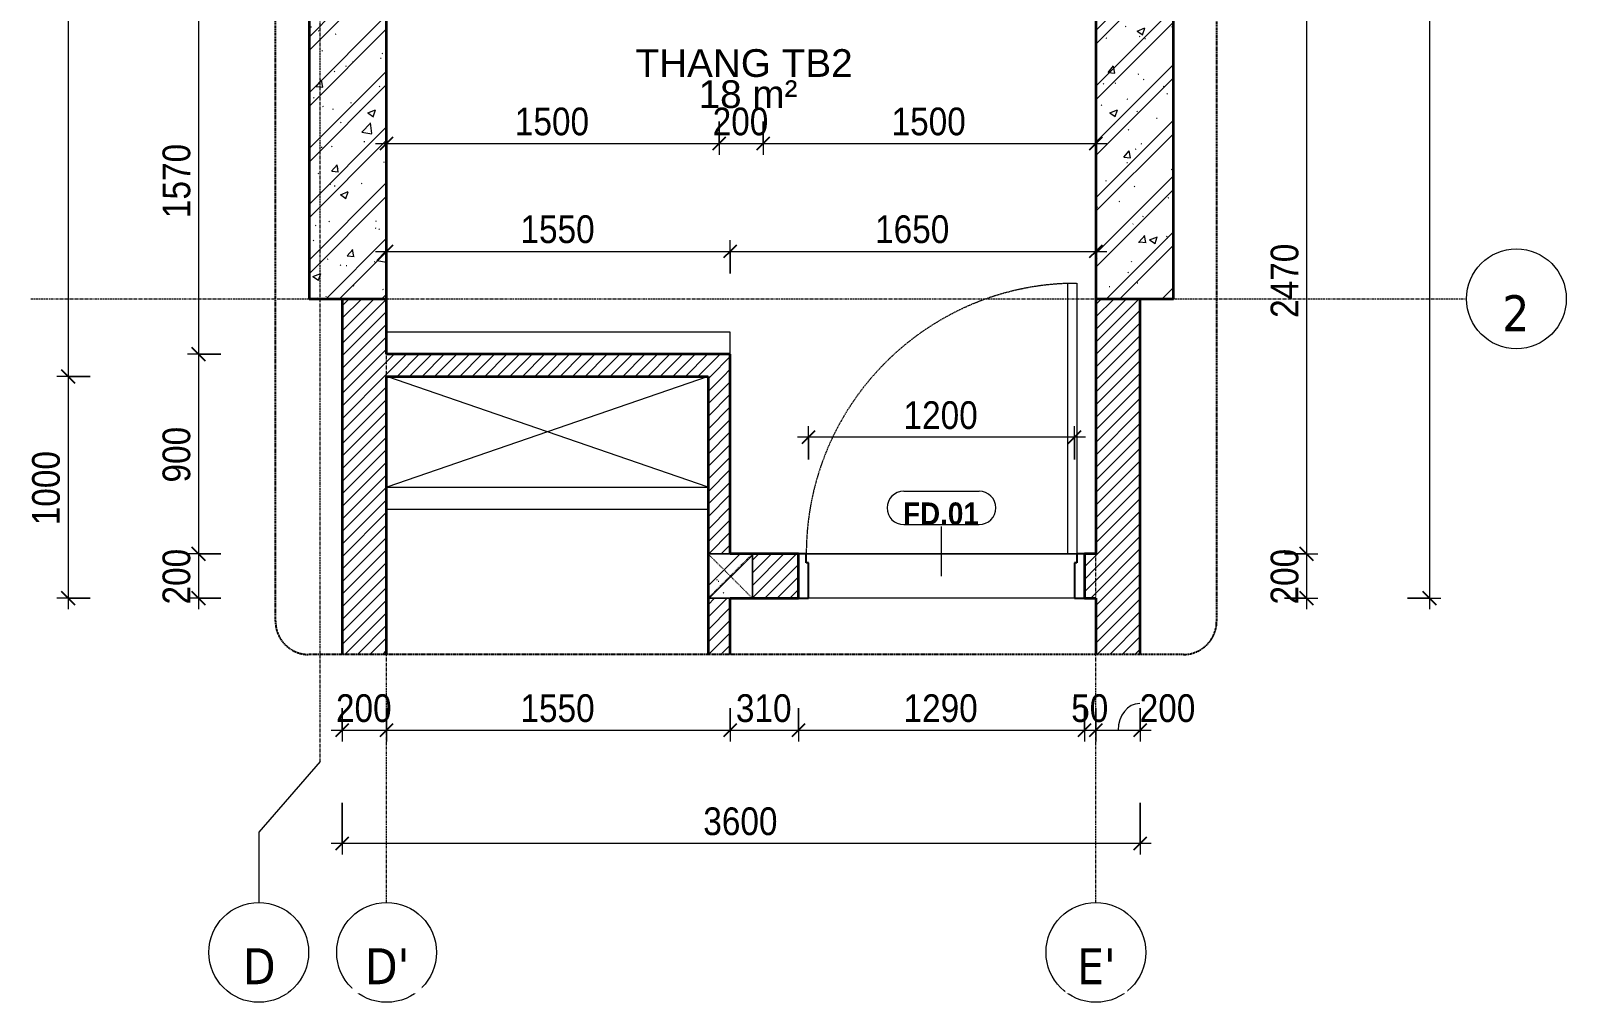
# Model space of a CAD drawing. Header units: millimetres. Extents: x 31919 to 91448, y -42770 to 34550.
# Drawn here: x 40344 to 47272, y -42024 to -37644 of the extents above; entities that cross this region are included whole.
import ezdxf

# ---------------------------------------------------------------- set-up
doc = ezdxf.new("R2010")
doc.units = ezdxf.units.MM
for name, pattern in [('Dash', [6, 3, -3]), ('Dash - Tight', [4.5, 3, -1.5]), ('Grid Line', [22.225, 12.7, -3.175, 3.175, -3.175]), ('Hidden', [7.14375, 4.7625, -2.38125])]:
    doc.linetypes.add(name, pattern=pattern)
for name, color, linetype, lineweight in [('0-2', 250, 'Continuous', 18), ('0-3', 10, 'Continuous', 5), ('A-ANNO-DIMS', 211, 'Continuous', 9), ('A-ANNO-DIMS-50', 211, 'Continuous', 9), ('A-AREA-IDEN', 2, 'Continuous', 9), ('A-DETL-GENF-1', 92, 'Dash - Tight', 18), ('A-DETL-GENF-2', 254, 'Continuous', 18), ('A-DETL-GENF-3', 92, 'Hidden', 25), ('A-DETL-MEDM', 33, 'Continuous', 35), ('A-DOOR', 31, 'Continuous', 18), ('A-DOOR-FRAM', 31, 'Continuous', 25), ('A-DOOR-IDEN', 31, 'Continuous', 9), ('A-FLOR', 192, 'Continuous', 18), ('A-FLOR-1', 250, 'Continuous', 18), ('A-WALL', 113, 'Continuous', 18), ('A-WALL-1', 113, 'Continuous', 35), ('A-WALL-PATT-1', 111, 'Continuous', 18), ('S-COLS', 52, 'Continuous', 18), ('S-COLS-1', 9, 'Continuous', 5), ('S-COLS-2', 7, 'Continuous', 35), ('S-COLS-3', 52, 'Dash', 18), ('S-COLS-4', 254, 'Continuous', 18), ('S-COLS-5', 52, 'Continuous', 35), ('S-COLS-HDLN', 52, 'Dash', 18), ('S-GRID', 1, 'Continuous', 9), ('S-GRID-1', 1, 'Grid Line', 9), ('S-GRID-IDEN', 1, 'Continuous', 9)]:
    doc.layers.add(name, color=color, linetype=linetype, lineweight=lineweight)
doc.styles.add('Arial_3', font='arial.ttf', dxfattribs={"height": 125})
doc.styles.add('Arial_B', font='arialbd.ttf', dxfattribs={"width": 0.9, "height": 100})
doc.styles.add('Tahoma_B', font='tahomabd.ttf', dxfattribs={"height": 162.5})
doc.styles.add('UTM Avo', font='', dxfattribs={"width": 0.9, "height": 125})
doc.styles.get('UTM Avo').set_extended_font_data('UTM Avo')
doc.dimstyles.new('1_Dim_chi_tiet_2_5', dxfattribs={"dimscale": 304.8, "dimtxt": 124.912619, "dimasz": 0.19685, "dimexe": 0.164042, "dimexo": 0.0625, "dimgap": 0.016404, "dimtad": 1, "dimdec": 0, "dimrnd": 5, "dimzin": 0, "dimdsep": 46, "dimtxsty": 'UTM Avo', "dimblk1": 'OBLIQUE', "dimblk2": 'OBLIQUE', "dimsah": 1, "dimcen": 0.09, "dimdle": 0.164042, "dimazin": 0, "dimtfac": 1, "dimtdec": 4, "dimtix": 1, "dimtmove": 0, "dimatfit": 3, "dimfxl": 0.328084, "dimfxlon": 1, "dimtvp": 1, "dimtolj": 1, "dimtzin": 0, "dimarcsym": 2})
doc.dimstyles.new('1_Dim_chi_tiet_2_5_1', dxfattribs={"dimscale": 304.8, "dimtxt": 124.912619, "dimasz": 0.19685, "dimexe": 0.164042, "dimexo": 0.0625, "dimgap": 0.016404, "dimtad": 1, "dimdec": 0, "dimrnd": 5, "dimzin": 0, "dimdsep": 46, "dimtxsty": 'UTM Avo', "dimblk1": 'OBLIQUE', "dimblk2": 'OBLIQUE', "dimsah": 1, "dimcen": 0.09, "dimdle": 0.164042, "dimazin": 0, "dimtfac": 1, "dimtdec": 4, "dimtix": 1, "dimtmove": 1, "dimatfit": 3, "dimfxl": 0.328084, "dimfxlon": 1, "dimtvp": 1, "dimtolj": 1, "dimtzin": 0, "dimarcsym": 2})
pattern_1 = [(45, (8113.044, 0), (-28.28427, 28.28427), [])]
pattern_2 = [(50, (8113.04, 0), (364.368, -31.8783), [38.1, -419.1]), (355, (8113.04, 0), (-70.4859, 382.1133), [30.48, -335.28]), (100.451, (8143.4, -2.66), (293.885, 350.2334), [32.38, -356.18]), (46.184, (8113.04, 101.6), (542.1585, -84.086), [57.15, -628.65]), (96.636, (8158.2, 94.6), (474.805, 494.8554), [48.57, -534.27]), (351.184, (8113.04, 101.6), (474.81, 494.85), [45.72, -502.92]), (21, (8163.84, 76.2), (303.2285, -204.5305), [38.1, -419.1]), (326, (8163.84, 76.2), (123.604, 368.376), [30.48, -335.28]), (71.451, (8189.1, 59.16), (426.8341, 163.8427), [32.38, -356.18]), (37.5, (8113.04, 0), (6.17665, 169.11015), [3.353, -327.863, 3.353, -337.007, -336.55]), (37.5, (8113.04, 0), (6.17665, 169.11015), [-671.576, 3.353, -333.197]), (7.5, (8113.04, 0), (133.6389, 200.3615), [3.353, -190.703, 3.353, -320.243, -128.27]), (7.5, (8113.04, 0), (133.6389, 200.3615), [-517.652, 3.353, -124.917]), (327.5, (7999.76, 0), (271.18182, -11.45836), [3.353, -123.647, 3.353, -392.887, -525.78]), (327.5, (7999.76, 0), (271.18182, -11.45836), [-523.24, 3.353, -522.427]), (317.5, (7948.96, 0), (296.2585, 50.8528), [3.353, -161.747, 3.353, -259.791, -373.38]), (317.5, (7948.96, 0), (296.2585, 50.8528), [-428.244, 3.353, -370.027]), (45, (8113.04, 0), (-125.7236, 125.7236), []), (45, (8113.04, 190.5), (-125.7236, 125.7236), [])]

# ---------------------------------------------------------------- blocks, each defined once
blk = doc.blocks.new('NCV_TKTC_KET CAU_rvt-2-TKCS_THANG BỘ TB2 - MẶT BẰNG TẦNG 2-7')
at = {"layer": 'S-COLS-1'}
blk.add_hatch(color=256, dxfattribs=at).paths.add_polyline_path([(37036.9, -34352.6), (37037.4, -34352.6), (37036.9, -33652.6)])
at = {"layer": 'A-FLOR-1'}
for p, q in [((35286.5, -37532.6), (33836.9, -37532.6)), ((35535.6, -37532.6), (35336.5, -37532.6)), ((37036.9, -37532.6), (37035.6, -37532.6)), ((35387.4, -39002.6), (33836.9, -39002.6)), ((35387.4, -40002.6), (35387.4, -39002.6)), ((35387.4, -39102.6), (35387.4, -40002.6)), ((33837.3, -39702.6), (33837.3, -39202.6)), ((36950.3, -40002.6), (35730.3, -40002.6)), ((35730.3, -40002.6), (36950.3, -40002.6))]:
    blk.add_line(p, q, dxfattribs=at)
at = {"layer": 'S-COLS-2'}
blk.add_line((37036.9, -33652.6), (37036.9, -34352.6), dxfattribs=at)
blk = doc.blocks.new('FD_01 - FD_01-1200x2200mm-1787917-TKCS_THANG BỘ TB2 - MẶT BẰNG TẦNG 2-7')
at = {"layer": 'A-DETL-GENF-1'}
for p, q in [((570, 100), (570, 1320)), ((570, 1320), (610, 1320)), ((610, 1320), (610, 100)), ((610, 100), (570, 100))]:
    blk.add_line(p, q, dxfattribs=at)
blk.add_arc((610, 100), 1220, 91.87889, 180, dxfattribs=at)
at = {"layer": 'A-DOOR-FRAM'}
for p, q in [((-610, 100), (-645, 100)), ((-645, 100), (-645, -100)), ((-610, 60), (-610, 100)), ((645, 100), (610, 100)), ((610, 100), (610, 60)), ((645, -100), (645, 100)), ((-600, 60), (-610, 60)), ((-600, -100), (-600, 60)), ((610, 60), (600, 60)), ((600, 60), (600, -100)), ((-645, -100), (-600, -100)), ((600, -100), (645, -100))]:
    blk.add_line(p, q, dxfattribs=at)
blk = doc.blocks.new('G1_SOF - BO TRU - 200x200-3052400-TKCS_THANG BỘ TB2 - MẶT BẰNG TẦNG 2-7')
at = {"layer": 'S-COLS-HDLN'}
for p, q in [((-100, 100), (100, -100)), ((100, 100), (-100, -100))]:
    blk.add_line(p, q, dxfattribs=at)
blk = doc.blocks.new('BORDER VIEW - BORDER VIEW-1914981-TKCS_THANG BỘ TB2 - MẶT BẰNG TẦNG 2-7')
at = {"layer": 'A-DETL-GENF-3'}
for p, q in [((150, 4246.2), (7053.7, 4246.2)), ((0, 150), (0, 4096.2)), ((7203.7, 4096.2), (7203.7, 150)), ((7053.7, 0), (150, 0))]:
    blk.add_line(p, q, dxfattribs=at)
for centre, start, end in [((150, 4096.2), 90, 180), ((7053.7, 4096.2), 360, 90), ((150, 150), 180, 270), ((7053.7, 150), 270, 360)]:
    blk.add_arc(centre, 150, start, end, dxfattribs=at)
blk = doc.blocks.new('Grid - M_Grid Head - Circle-353313-TKCS_THANG BỘ TB2 - MẶT BẰNG TẦNG 2-7')
at = {"layer": 'S-GRID-IDEN'}
blk.add_circle((0, 0), 4.5, dxfattribs=at)
blk = doc.blocks.new('DIMBLOCK33-TKCS_THANG BỘ TB2 - MẶT BẰNG TẦNG 2-7')
at = {"layer": 'A-ANNO-DIMS-50'}
for p, q in [((41750, -40698), (41750, -40848)), ((41750, -40798), (41750, -40698)), ((41950, -40698), (41950, -40848)), ((41950, -40798), (41950, -40698)), ((41700, -40798), (41950, -40798))]:
    blk.add_line(p, q, dxfattribs=at)
at = {"layer": 'A-ANNO-DIMS-50', "lineweight": 25}
for p, q in [((41750, -40798), (41720, -40828)), ((41750, -40798), (41780, -40768)), ((41950, -40798), (41920, -40828)), ((41950, -40798), (41980, -40768))]:
    blk.add_line(p, q, dxfattribs=at)
at = {"layer": 'A-ANNO-DIMS-50', "color": 0, "insert": (41721.6, -40635.6), "char_height": 125, "width": 308.118, "attachment_point": 1, "line_spacing_factor": 1.110334, "style": 'UTM Avo'}
blk.add_mtext('200', dxfattribs=at)
blk = doc.blocks.new('_Oblique')
at = {"color": 0, "linetype": 'ByBlock', "lineweight": -2}
blk.add_line((-0.5, -0.5), (0.5, 0.5), dxfattribs=at)
blk = doc.blocks.new('DIMBLOCK34-TKCS_THANG BỘ TB2 - MẶT BẰNG TẦNG 2-7')
at = {"layer": 'A-ANNO-DIMS-50'}
for p, q in [((41950, -40698), (41950, -40848)), ((41950, -40798), (41950, -40698)), ((43500.4, -40698), (43500.4, -40848)), ((43500.4, -40798), (43500.4, -40698)), ((41950, -40798), (43500.4, -40798))]:
    blk.add_line(p, q, dxfattribs=at)
at = {"layer": 'A-ANNO-DIMS-50', "lineweight": 25}
for p, q in [((41950, -40798), (41920, -40828)), ((41950, -40798), (41980, -40768)), ((43500.4, -40798), (43470.4, -40828)), ((43500.4, -40798), (43530.4, -40768))]:
    blk.add_line(p, q, dxfattribs=at)
at = {"layer": 'A-ANNO-DIMS-50', "color": 0, "insert": (42554, -40635.6), "char_height": 125, "width": 410.824, "attachment_point": 1, "line_spacing_factor": 1.110334, "style": 'UTM Avo'}
blk.add_mtext('1550', dxfattribs=at)
blk = doc.blocks.new('DIMBLOCK35-TKCS_THANG BỘ TB2 - MẶT BẰNG TẦNG 2-7')
at = {"layer": 'A-ANNO-DIMS-50'}
for p, q in [((43500.4, -40698), (43500.4, -40848)), ((43500.4, -40798), (43500.4, -40698)), ((43808.4, -40698), (43808.4, -40848)), ((43808.4, -40798), (43808.4, -40698)), ((43500.4, -40798), (43808.4, -40798))]:
    blk.add_line(p, q, dxfattribs=at)
at = {"layer": 'A-ANNO-DIMS-50', "lineweight": 25}
for p, q in [((43500.4, -40798), (43470.4, -40828)), ((43500.4, -40798), (43530.4, -40768)), ((43808.4, -40798), (43778.4, -40828)), ((43808.4, -40798), (43838.4, -40768))]:
    blk.add_line(p, q, dxfattribs=at)
at = {"layer": 'A-ANNO-DIMS-50', "color": 0, "insert": (43526, -40635.6), "char_height": 125, "width": 308.118, "attachment_point": 1, "line_spacing_factor": 1.110334, "style": 'UTM Avo'}
blk.add_mtext('310', dxfattribs=at)
blk = doc.blocks.new('DIMBLOCK36-TKCS_THANG BỘ TB2 - MẶT BẰNG TẦNG 2-7')
at = {"layer": 'A-ANNO-DIMS-50'}
for p, q in [((43808.4, -40698), (43808.4, -40848)), ((43808.4, -40798), (43808.4, -40698)), ((45098.4, -40698), (45098.4, -40848)), ((45098.4, -40798), (45098.4, -40698)), ((43808.4, -40798), (45098.4, -40798))]:
    blk.add_line(p, q, dxfattribs=at)
at = {"layer": 'A-ANNO-DIMS-50', "lineweight": 25}
for p, q in [((43808.4, -40798), (43778.4, -40828)), ((43808.4, -40798), (43838.4, -40768)), ((45098.4, -40798), (45068.4, -40828)), ((45098.4, -40798), (45128.4, -40768))]:
    blk.add_line(p, q, dxfattribs=at)
at = {"layer": 'A-ANNO-DIMS-50', "color": 0, "insert": (44282.2, -40635.6), "char_height": 125, "width": 410.824, "attachment_point": 1, "line_spacing_factor": 1.110334, "style": 'UTM Avo'}
blk.add_mtext('1290', dxfattribs=at)
blk = doc.blocks.new('DIMBLOCK37-TKCS_THANG BỘ TB2 - MẶT BẰNG TẦNG 2-7')
at = {"layer": 'A-ANNO-DIMS-50'}
for p, q in [((45098.4, -40698), (45098.4, -40848)), ((45098.4, -40798), (45098.4, -40698)), ((45150, -40698), (45150, -40848)), ((45150, -40798), (45150, -40698)), ((45098.4, -40798), (45150, -40798))]:
    blk.add_line(p, q, dxfattribs=at)
at = {"layer": 'A-ANNO-DIMS-50', "lineweight": 25}
for p, q in [((45098.4, -40798), (45068.4, -40828)), ((45098.4, -40798), (45128.4, -40768)), ((45150, -40798), (45120, -40828)), ((45150, -40798), (45180, -40768))]:
    blk.add_line(p, q, dxfattribs=at)
at = {"layer": 'A-ANNO-DIMS-50', "color": 0, "insert": (45038.6, -40635.6), "char_height": 125, "width": 205.412, "attachment_point": 1, "line_spacing_factor": 1.110334, "style": 'UTM Avo'}
blk.add_mtext('50', dxfattribs=at)
blk = doc.blocks.new('DIMBLOCK38-TKCS_THANG BỘ TB2 - MẶT BẰNG TẦNG 2-7')
at = {"layer": 'A-ANNO-DIMS-50'}
for p, q in [((45150, -40698), (45150, -40848)), ((45150, -40798), (45150, -40698)), ((45350, -40698), (45350, -40848)), ((45350, -40798), (45350, -40698)), ((45150, -40798), (45400, -40798))]:
    blk.add_line(p, q, dxfattribs=at)
at = {"layer": 'A-ANNO-DIMS-50', "lineweight": 25}
for p, q in [((45150, -40798), (45120, -40828)), ((45150, -40798), (45180, -40768)), ((45350, -40798), (45320, -40828)), ((45350, -40798), (45380, -40768))]:
    blk.add_line(p, q, dxfattribs=at)
at = {"layer": 'A-ANNO-DIMS-50'}
blk.add_ellipse((45347.6, -40798), major_axis=(0, 120.7), ratio=0.80888, start_param=0, end_param=1.570796, dxfattribs=at)
at = {"layer": 'A-ANNO-DIMS-50', "color": 0, "insert": (45347.6, -40635.6), "char_height": 125, "width": 308.118, "attachment_point": 1, "line_spacing_factor": 1.110334, "style": 'UTM Avo'}
blk.add_mtext('200', dxfattribs=at)
blk = doc.blocks.new('DIMBLOCK39-TKCS_THANG BỘ TB2 - MẶT BẰNG TẦNG 2-7')
at = {"layer": 'A-ANNO-DIMS-50'}
for p, q in [((41750, -41125.2), (41750, -41358)), ((41750, -41308), (41750, -41125.2)), ((45350, -41125.2), (45350, -41358)), ((45350, -41308), (45350, -41125.2)), ((45400, -41308), (41700, -41308))]:
    blk.add_line(p, q, dxfattribs=at)
at = {"layer": 'A-ANNO-DIMS-50', "lineweight": 25}
for p, q in [((41750, -41308), (41780, -41278)), ((45350, -41308), (45380, -41278)), ((41750, -41308), (41720, -41338)), ((45350, -41308), (45320, -41338))]:
    blk.add_line(p, q, dxfattribs=at)
at = {"layer": 'A-ANNO-DIMS-50', "color": 0, "insert": (43378.8, -41145.6), "char_height": 125, "width": 410.824, "attachment_point": 1, "line_spacing_factor": 1.110334, "style": 'UTM Avo'}
blk.add_mtext('3600', dxfattribs=at)
blk = doc.blocks.new('STN_Door Tag - STN_Door Tag-1788670-TKCS_THANG BỘ TB2 - MẶT BẰNG TẦNG 2-7')
at = {"layer": 'A-DOOR-IDEN'}
for p, q in [((-3.37, 1.49), (3.43, 1.49)), ((-3.37, -1.52), (3.43, -1.52))]:
    blk.add_line(p, q, dxfattribs=at)
for centre, start, end in [((-3.37, -0.01), 90, 270), ((3.43, -0.01), 270, 90)]:
    blk.add_arc(centre, 1.51, start, end, dxfattribs=at)
blk = doc.blocks.new('DIMBLOCK43-TKCS_THANG BỘ TB2 - MẶT BẰNG TẦNG 2-7')
at = {"layer": 'A-ANNO-DIMS-50'}
for p, q in [((46000.8, -37532.6), (46150.8, -37532.6)), ((46100.8, -37532.6), (46000.8, -37532.6)), ((46100.8, -37532.6), (46100.8, -40002.6)), ((46000.8, -40002.6), (46150.8, -40002.6)), ((46100.8, -40002.6), (46000.8, -40002.6))]:
    blk.add_line(p, q, dxfattribs=at)
at = {"layer": 'A-ANNO-DIMS-50', "lineweight": 25}
for p, q in [((46100.8, -37532.6), (46070.8, -37502.6)), ((46100.8, -37532.6), (46130.8, -37562.6)), ((46100.8, -40002.6), (46070.8, -39972.6)), ((46100.8, -40002.6), (46130.8, -40032.6))]:
    blk.add_line(p, q, dxfattribs=at)
at = {"layer": 'A-ANNO-DIMS-50', "color": 0, "insert": (45938.4, -38938.7), "char_height": 125, "width": 410.824, "attachment_point": 1, "rotation": 90, "line_spacing_factor": 1.110334, "style": 'UTM Avo'}
blk.add_mtext('2470', dxfattribs=at)
blk = doc.blocks.new('DIMBLOCK44-TKCS_THANG BỘ TB2 - MẶT BẰNG TẦNG 2-7')
at = {"layer": 'A-ANNO-DIMS-50', "lineweight": 25}
for p, q in [((46100.8, -40002.6), (46070.8, -39972.6)), ((46100.8, -40002.6), (46130.8, -40032.6)), ((46100.8, -40202.6), (46070.8, -40172.6)), ((46100.8, -40202.6), (46130.8, -40232.6))]:
    blk.add_line(p, q, dxfattribs=at)
at = {"layer": 'A-ANNO-DIMS-50'}
for p, q in [((46000.8, -40002.6), (46150.8, -40002.6)), ((46100.8, -40002.6), (46000.8, -40002.6)), ((46100.8, -40002.6), (46100.8, -40252.6)), ((46000.8, -40202.6), (46150.8, -40202.6)), ((46100.8, -40202.6), (46000.8, -40202.6))]:
    blk.add_line(p, q, dxfattribs=at)
at = {"layer": 'A-ANNO-DIMS-50', "color": 0, "insert": (45938.4, -40230.9), "char_height": 125, "width": 308.118, "attachment_point": 1, "rotation": 90, "line_spacing_factor": 1.110334, "style": 'UTM Avo'}
blk.add_mtext('200', dxfattribs=at)
blk = doc.blocks.new('DIMBLOCK45-TKCS_THANG BỘ TB2 - MẶT BẰNG TẦNG 2-7')
at = {"layer": 'A-ANNO-DIMS-50'}
for p, q in [((46755.5, -33652.6), (46605.5, -33652.6)), ((46655.5, -33602.6), (46655.5, -40252.6)), ((46655.5, -33652.6), (46755.5, -33652.6)), ((46555.5, -40202.6), (46705.5, -40202.6)), ((46655.5, -40202.6), (46555.5, -40202.6))]:
    blk.add_line(p, q, dxfattribs=at)
at = {"layer": 'A-ANNO-DIMS-50', "lineweight": 25}
for p, q in [((46655.5, -33652.6), (46625.5, -33622.6)), ((46655.5, -33652.6), (46685.5, -33682.6)), ((46655.5, -40202.6), (46625.5, -40172.6)), ((46655.5, -40202.6), (46685.5, -40232.6))]:
    blk.add_line(p, q, dxfattribs=at)
at = {"layer": 'A-ANNO-DIMS-50', "color": 0, "insert": (46493.1, -37098.7), "char_height": 125, "width": 410.824, "attachment_point": 1, "rotation": 90, "line_spacing_factor": 1.110334, "style": 'UTM Avo'}
blk.add_mtext('6550', dxfattribs=at)
blk = doc.blocks.new('DIMBLOCK49-TKCS_THANG BỘ TB2 - MẶT BẰNG TẦNG 2-7')
at = {"layer": 'A-ANNO-DIMS-50'}
for p, q in [((41201.5, -37532.6), (41051.5, -37532.6)), ((41101.5, -37532.6), (41101.5, -39102.6)), ((41101.5, -37532.6), (41201.5, -37532.6)), ((41201.5, -39102.6), (41051.5, -39102.6)), ((41101.5, -39102.6), (41201.5, -39102.6))]:
    blk.add_line(p, q, dxfattribs=at)
at = {"layer": 'A-ANNO-DIMS-50', "lineweight": 25}
for p, q in [((41101.5, -37532.6), (41071.5, -37502.6)), ((41101.5, -37532.6), (41131.5, -37562.6)), ((41101.5, -39102.6), (41071.5, -39072.6)), ((41101.5, -39102.6), (41131.5, -39132.6))]:
    blk.add_line(p, q, dxfattribs=at)
at = {"layer": 'A-ANNO-DIMS-50', "color": 0, "insert": (40939.1, -38488.7), "char_height": 125, "width": 410.824, "attachment_point": 1, "rotation": 90, "line_spacing_factor": 1.110334, "style": 'UTM Avo'}
blk.add_mtext('1570', dxfattribs=at)
blk = doc.blocks.new('DIMBLOCK50-TKCS_THANG BỘ TB2 - MẶT BẰNG TẦNG 2-7')
at = {"layer": 'A-ANNO-DIMS-50', "lineweight": 25}
for p, q in [((41101.5, -39102.6), (41071.5, -39072.6)), ((41101.5, -39102.6), (41131.5, -39132.6)), ((41101.5, -40002.6), (41071.5, -39972.6)), ((41101.5, -40002.6), (41131.5, -40032.6))]:
    blk.add_line(p, q, dxfattribs=at)
at = {"layer": 'A-ANNO-DIMS-50'}
for p, q in [((41201.5, -39102.6), (41051.5, -39102.6)), ((41101.5, -39102.6), (41101.5, -40002.6)), ((41101.5, -39102.6), (41201.5, -39102.6)), ((41201.5, -40002.6), (41051.5, -40002.6)), ((41101.5, -40002.6), (41201.5, -40002.6))]:
    blk.add_line(p, q, dxfattribs=at)
at = {"layer": 'A-ANNO-DIMS-50', "color": 0, "insert": (40939.1, -39680.9), "char_height": 125, "width": 308.118, "attachment_point": 1, "rotation": 90, "line_spacing_factor": 1.110334, "style": 'UTM Avo'}
blk.add_mtext('900', dxfattribs=at)
blk = doc.blocks.new('DIMBLOCK51-TKCS_THANG BỘ TB2 - MẶT BẰNG TẦNG 2-7')
at = {"layer": 'A-ANNO-DIMS-50', "lineweight": 25}
for p, q in [((41101.5, -40002.6), (41071.5, -39972.6)), ((41101.5, -40002.6), (41131.5, -40032.6)), ((41101.5, -40202.6), (41071.5, -40172.6)), ((41101.5, -40202.6), (41131.5, -40232.6))]:
    blk.add_line(p, q, dxfattribs=at)
at = {"layer": 'A-ANNO-DIMS-50'}
for p, q in [((41201.5, -40002.6), (41051.5, -40002.6)), ((41101.5, -40002.6), (41101.5, -40252.6)), ((41101.5, -40002.6), (41201.5, -40002.6)), ((41201.5, -40202.6), (41051.5, -40202.6)), ((41101.5, -40202.6), (41201.5, -40202.6))]:
    blk.add_line(p, q, dxfattribs=at)
at = {"layer": 'A-ANNO-DIMS-50', "color": 0, "insert": (40939.1, -40230.9), "char_height": 125, "width": 308.118, "attachment_point": 1, "rotation": 90, "line_spacing_factor": 1.110334, "style": 'UTM Avo'}
blk.add_mtext('200', dxfattribs=at)
blk = doc.blocks.new('DIMBLOCK55-TKCS_THANG BỘ TB2 - MẶT BẰNG TẦNG 2-7')
at = {"layer": 'A-ANNO-DIMS-50'}
for p, q in [((41950, -38538.6), (41950, -38688.6)), ((41950, -38638.6), (41950, -38538.6)), ((41900, -38638.6), (43500.4, -38638.6)), ((43500.4, -38738.6), (43500.4, -38588.6)), ((43500.4, -38638.6), (43500.4, -38738.6))]:
    blk.add_line(p, q, dxfattribs=at)
at = {"layer": 'A-ANNO-DIMS-50', "lineweight": 25}
for p, q in [((41950, -38638.6), (41920, -38668.6)), ((41950, -38638.6), (41980, -38608.6)), ((43500.4, -38638.6), (43470.4, -38668.6)), ((43500.4, -38638.6), (43530.4, -38608.6))]:
    blk.add_line(p, q, dxfattribs=at)
at = {"layer": 'A-ANNO-DIMS-50', "color": 0, "insert": (42554, -38476.2), "char_height": 125, "width": 410.824, "attachment_point": 1, "line_spacing_factor": 1.110334, "style": 'UTM Avo'}
blk.add_mtext('1550', dxfattribs=at)
blk = doc.blocks.new('DIMBLOCK56-TKCS_THANG BỘ TB2 - MẶT BẰNG TẦNG 2-7')
at = {"layer": 'A-ANNO-DIMS-50'}
for p, q in [((45150, -38538.6), (45150, -38688.6)), ((45150, -38638.6), (45150, -38538.6)), ((43500.4, -38738.6), (43500.4, -38588.6)), ((43500.4, -38638.6), (45200, -38638.6)), ((43500.4, -38638.6), (43500.4, -38738.6))]:
    blk.add_line(p, q, dxfattribs=at)
at = {"layer": 'A-ANNO-DIMS-50', "lineweight": 25}
for p, q in [((43500.4, -38638.6), (43470.4, -38668.6)), ((43500.4, -38638.6), (43530.4, -38608.6)), ((45150, -38638.6), (45120, -38668.6)), ((45150, -38638.6), (45180, -38608.6))]:
    blk.add_line(p, q, dxfattribs=at)
at = {"layer": 'A-ANNO-DIMS-50', "color": 0, "insert": (44154, -38476.2), "char_height": 125, "width": 410.824, "attachment_point": 1, "line_spacing_factor": 1.110334, "style": 'UTM Avo'}
blk.add_mtext('1650', dxfattribs=at)
blk = doc.blocks.new('DIMBLOCK57-TKCS_THANG BỘ TB2 - MẶT BẰNG TẦNG 2-7')
at = {"layer": 'A-ANNO-DIMS-50'}
for p, q in [((41950, -38052.8), (41950, -38202.8)), ((41950, -38152.8), (41950, -38052.8)), ((43450, -38052.8), (43450, -38202.8)), ((43450, -38152.8), (43450, -38052.8)), ((41900, -38152.8), (43450, -38152.8))]:
    blk.add_line(p, q, dxfattribs=at)
at = {"layer": 'A-ANNO-DIMS-50', "lineweight": 25}
for p, q in [((41950, -38152.8), (41920, -38182.8)), ((41950, -38152.8), (41980, -38122.8)), ((43450, -38152.8), (43420, -38182.8)), ((43450, -38152.8), (43480, -38122.8))]:
    blk.add_line(p, q, dxfattribs=at)
at = {"layer": 'A-ANNO-DIMS-50', "color": 0, "insert": (42528.8, -37990.4), "char_height": 125, "width": 410.824, "attachment_point": 1, "line_spacing_factor": 1.110334, "style": 'UTM Avo'}
blk.add_mtext('1500', dxfattribs=at)
blk = doc.blocks.new('DIMBLOCK58-TKCS_THANG BỘ TB2 - MẶT BẰNG TẦNG 2-7')
at = {"layer": 'A-ANNO-DIMS-50'}
for p, q in [((43450, -38052.8), (43450, -38202.8)), ((43450, -38152.8), (43450, -38052.8)), ((43649, -38052.8), (43649, -38202.8)), ((43649, -38152.8), (43649, -38052.8)), ((43450, -38152.8), (43649, -38152.8))]:
    blk.add_line(p, q, dxfattribs=at)
at = {"layer": 'A-ANNO-DIMS-50', "lineweight": 25}
for p, q in [((43450, -38152.8), (43420, -38182.8)), ((43450, -38152.8), (43480, -38122.8)), ((43649, -38152.8), (43619, -38182.8)), ((43649, -38152.8), (43679, -38122.8))]:
    blk.add_line(p, q, dxfattribs=at)
at = {"layer": 'A-ANNO-DIMS-50', "color": 0, "insert": (43421.1, -37990.4), "char_height": 125, "width": 308.118, "attachment_point": 1, "line_spacing_factor": 1.110334, "style": 'UTM Avo'}
blk.add_mtext('200', dxfattribs=at)
blk = doc.blocks.new('DIMBLOCK59-TKCS_THANG BỘ TB2 - MẶT BẰNG TẦNG 2-7')
at = {"layer": 'A-ANNO-DIMS-50'}
for p, q in [((43649, -38052.8), (43649, -38202.8)), ((43649, -38152.8), (43649, -38052.8)), ((45150, -38052.8), (45150, -38202.8)), ((45150, -38152.8), (45150, -38052.8)), ((43649, -38152.8), (45200, -38152.8))]:
    blk.add_line(p, q, dxfattribs=at)
at = {"layer": 'A-ANNO-DIMS-50', "lineweight": 25}
for p, q in [((43649, -38152.8), (43619, -38182.8)), ((43649, -38152.8), (43679, -38122.8)), ((45150, -38152.8), (45120, -38182.8)), ((45150, -38152.8), (45180, -38122.8))]:
    blk.add_line(p, q, dxfattribs=at)
at = {"layer": 'A-ANNO-DIMS-50', "color": 0, "insert": (44228.3, -37990.4), "char_height": 125, "width": 410.824, "attachment_point": 1, "line_spacing_factor": 1.110334, "style": 'UTM Avo'}
blk.add_mtext('1500', dxfattribs=at)
blk = doc.blocks.new('DIMBLOCK60-TKCS_THANG BỘ TB2 - MẶT BẰNG TẦNG 2-7')
at = {"layer": 'A-ANNO-DIMS-50'}
for p, q in [((40612.9, -33652.6), (40462.9, -33652.6)), ((40512.9, -33602.6), (40512.9, -39202.6)), ((40512.9, -33652.6), (40612.9, -33652.6)), ((40612.9, -39202.6), (40462.9, -39202.6)), ((40512.9, -39202.6), (40612.9, -39202.6))]:
    blk.add_line(p, q, dxfattribs=at)
at = {"layer": 'A-ANNO-DIMS-50', "lineweight": 25}
for p, q in [((40512.9, -33652.6), (40482.9, -33622.6)), ((40512.9, -33652.6), (40542.9, -33682.6)), ((40512.9, -39202.6), (40482.9, -39172.6)), ((40512.9, -39202.6), (40542.9, -39232.6))]:
    blk.add_line(p, q, dxfattribs=at)
at = {"layer": 'A-ANNO-DIMS-50', "color": 0, "insert": (40350.5, -36598.7), "char_height": 125, "width": 410.824, "attachment_point": 1, "rotation": 90, "line_spacing_factor": 1.110334, "style": 'UTM Avo'}
blk.add_mtext('5550', dxfattribs=at)
blk = doc.blocks.new('DIMBLOCK61-TKCS_THANG BỘ TB2 - MẶT BẰNG TẦNG 2-7')
at = {"layer": 'A-ANNO-DIMS-50'}
for p, q in [((40612.9, -39202.6), (40462.9, -39202.6)), ((40512.9, -39202.6), (40512.9, -40252.6)), ((40512.9, -39202.6), (40612.9, -39202.6)), ((40612.9, -40202.6), (40462.9, -40202.6)), ((40512.9, -40202.6), (40612.9, -40202.6))]:
    blk.add_line(p, q, dxfattribs=at)
at = {"layer": 'A-ANNO-DIMS-50', "lineweight": 25}
for p, q in [((40512.9, -39202.6), (40482.9, -39172.6)), ((40512.9, -39202.6), (40542.9, -39232.6)), ((40512.9, -40202.6), (40482.9, -40172.6)), ((40512.9, -40202.6), (40542.9, -40232.6))]:
    blk.add_line(p, q, dxfattribs=at)
at = {"layer": 'A-ANNO-DIMS-50', "color": 0, "insert": (40350.5, -39873.7), "char_height": 125, "width": 410.824, "attachment_point": 1, "rotation": 90, "line_spacing_factor": 1.110334, "style": 'UTM Avo'}
blk.add_mtext('1000', dxfattribs=at)
blk = doc.blocks.new('DIMBLOCK65-TKCS_THANG BỘ TB2 - MẶT BẰNG TẦNG 2-7')
at = {"layer": 'A-ANNO-DIMS-50'}
for p, q in [((45103.4, -39476.8), (43803.4, -39476.8)), ((43853.4, -39576.8), (43853.4, -39426.8)), ((43853.4, -39476.8), (43853.4, -39576.8)), ((45053.4, -39576.8), (45053.4, -39426.8)), ((45053.4, -39476.8), (45053.4, -39576.8))]:
    blk.add_line(p, q, dxfattribs=at)
at = {"layer": 'A-ANNO-DIMS-50', "lineweight": 25}
for p, q in [((43853.4, -39476.8), (43823.4, -39506.8)), ((43853.4, -39476.8), (43883.4, -39446.8)), ((45053.4, -39476.8), (45023.4, -39506.8)), ((45053.4, -39476.8), (45083.4, -39446.8))]:
    blk.add_line(p, q, dxfattribs=at)
at = {"layer": 'A-ANNO-DIMS-50', "color": 0, "insert": (44282.2, -39314.5), "char_height": 125, "width": 410.824, "attachment_point": 1, "line_spacing_factor": 1.110334, "style": 'UTM Avo'}
blk.add_mtext('1200', dxfattribs=at)

msp = doc.modelspace()

# ---------------------------------------------------------------- hatches: boundary and pattern name
at = {"layer": 'A-DETL-GENF-2'}
h = msp.add_hatch(dxfattribs=at)
h.set_pattern_fill('FP_2', color=256, style=0, pattern_type=2)
h.set_pattern_definition(pattern_2)
h.paths.add_polyline_path([(41600, -38852.6), (41950, -38852.6), (41950, -37552.6), (41600, -37552.6)])
h.paths.add_polyline_path([(45150, -38852.6), (45500, -38852.6), (45500, -37552.6), (45150, -37552.6)])
h.paths.add_polyline_path([(41950, -34352.6), (41950, -33652.6), (41600, -33652.6), (41600, -34352.6), (41880.6, -34352.6)])
h.paths.add_polyline_path([(45341.7, -34352.6), (45500, -34352.6), (45500, -33647.6), (45150.4, -33647.6), (45150.4, -34352.6)])
at = {"layer": 'A-WALL-PATT-1'}
h = msp.add_hatch(dxfattribs=at)
h.set_pattern_fill('FP_1', color=256, style=0, pattern_type=2)
h.set_pattern_definition(pattern_1)
h.paths.add_polyline_path([(41950, -40456.3), (41950, -38852.6), (41750, -38852.6), (41750, -40456.3), (41855.4, -40456.3)])
h = msp.add_hatch(dxfattribs=at)
h.set_pattern_fill('FP_1', color=256, style=0, pattern_type=2)
h.set_pattern_definition(pattern_1)
h.paths.add_polyline_path([(45180.7, -40456.3), (45350, -40456.3), (45350, -38852.6), (45150, -38852.6), (45150, -40456.3)])
h = msp.add_hatch(dxfattribs=at)
h.set_pattern_fill('FP_1', color=256, style=0, pattern_type=2)
h.set_pattern_definition(pattern_1)
h.paths.add_polyline_path([(42457.5, -39202.6), (43500.4, -39202.6), (43500.4, -39102.6), (41950, -39102.6), (41950, -39202.6)])
h = msp.add_hatch(dxfattribs=at)
h.set_pattern_fill('FP_1', color=256, style=0, pattern_type=2)
h.set_pattern_definition(pattern_1)
h.paths.add_polyline_path([(43500.4, -40456.3), (43500.4, -40202.6), (43400.4, -40202.6), (43400.4, -40456.3), (43445.7, -40456.3)])
h.paths.add_polyline_path([(43400.4, -40002.6), (43500.4, -40002.6), (43500.4, -39202.6), (43400.4, -39202.6)])
h = msp.add_hatch(dxfattribs=at)
h.set_pattern_fill('FP_1', color=256, style=0, pattern_type=2)
h.set_pattern_definition(pattern_1)
h.paths.add_polyline_path([(43808.4, -40202.6), (43808.4, -40002.6), (43600.4, -40002.6), (43600.4, -40202.6), (43611.2, -40202.6)])
h.paths.add_polyline_path([(45098.4, -40202.6), (45150, -40202.6), (45150, -40002.6), (45098.4, -40002.6)])
at = {"layer": 'S-COLS-4'}
h = msp.add_hatch(dxfattribs=at)
h.set_pattern_fill('FP_2', color=256, style=0, pattern_type=2)
h.set_pattern_definition(pattern_2)
h.paths.add_polyline_path([(43500.4, -40202.6), (43600.4, -40202.6), (43600.4, -40002.6), (43400.4, -40002.6), (43400.4, -40202.6)])
h = msp.add_hatch(dxfattribs=at)
h.set_pattern_fill('FP_2', color=256, style=0, pattern_type=2)
h.set_pattern_definition(pattern_2)
h.paths.add_polyline_path([(43500.4, -40202.6), (43600.4, -40202.6), (43600.4, -40002.6), (43400.4, -40002.6), (43400.4, -40202.6)])

# ---------------------------------------------------------------- linework, layer by layer
at = {"layer": '0-2'}
for p, q in [((43400.4, -39702.6), (41950.4, -39202.6)), ((43400.4, -39202.6), (41950.4, -39702.6)), ((41950.4, -39702.6), (41950.4, -39202.6))]:
    msp.add_line(p, q, dxfattribs=at)
at = {"layer": 'A-DETL-MEDM'}
for p, q in [((41600, -37552.6), (41600, -38852.6)), ((41950, -38852.6), (41950, -37552.6)), ((45150, -37552.6), (45150, -38852.6)), ((45500, -38852.6), (45500, -37552.6)), ((41600, -38852.6), (41950, -38852.6)), ((45150, -38852.6), (45500, -38852.6))]:
    msp.add_line(p, q, dxfattribs=at)
at = {"layer": 'A-DOOR-IDEN'}
msp.add_line((44453.4, -40102.6), (44453.4, -39879.3), dxfattribs=at)
at = {"layer": 'A-FLOR'}
for p, q in [((45053.4, -40202.6), (43853.4, -40202.6)), ((45148.4, -40456.3), (45148.4, -40202.6))]:
    msp.add_line(p, q, dxfattribs=at)
at = {"layer": 'A-WALL'}
for p, q in [((41950, -39702.6), (43400.4, -39702.6)), ((43400.4, -39802.6), (41950, -39802.6)), ((43400.4, -40002.6), (43500.4, -40002.6)), ((43600.4, -40002.6), (43600.4, -40202.6)), ((43500.4, -40202.6), (43400.4, -40202.6))]:
    msp.add_line(p, q, dxfattribs=at)
at = {"layer": 'A-WALL-1'}
for p, q in [((41750, -38852.6), (41750, -40456.3)), ((41950, -39102.6), (41950, -38852.6)), ((45150, -38852.6), (45150, -40002.6)), ((45350, -40456.3), (45350, -38852.6)), ((43500.4, -39102.6), (41950, -39102.6)), ((43500.4, -40002.6), (43500.4, -39102.6)), ((41950, -40456.3), (41950, -39202.6)), ((41950, -39202.6), (43400.4, -39202.6)), ((43400.4, -39202.6), (43400.4, -40002.6)), ((43808.4, -40002.6), (43600.4, -40002.6)), ((43808.4, -40202.6), (43808.4, -40002.6)), ((45150, -40002.6), (45098.4, -40002.6)), ((45098.4, -40002.6), (45098.4, -40202.6)), ((43400.4, -40202.6), (43400.4, -40456.3)), ((43500.4, -40456.3), (43500.4, -40202.6)), ((43600.4, -40202.6), (43808.4, -40202.6)), ((45098.4, -40202.6), (45150, -40202.6)), ((45150, -40202.6), (45150, -40456.3))]:
    msp.add_line(p, q, dxfattribs=at)
at = {"layer": 'S-COLS'}
for p, q in [((43500.4, -40002.6), (43400.4, -40002.6)), ((43600.4, -40202.6), (43600.4, -40002.6)), ((43400.4, -40202.6), (43500.4, -40202.6))]:
    msp.add_line(p, q, dxfattribs=at)
at = {"layer": 'S-COLS-5'}
for p, q in [((43400.4, -40002.6), (43400.4, -40202.6)), ((43600.4, -40002.6), (43500.4, -40002.6)), ((43500.4, -40202.6), (43600.4, -40202.6))]:
    msp.add_line(p, q, dxfattribs=at)
at = {"layer": 'S-GRID'}
for p, q in [((41650, -40939.3), (41373.4, -41256.8)), ((41373.4, -41256.8), (41373.4, -41574.3))]:
    msp.add_line(p, q, dxfattribs=at)
at = {"layer": 'S-GRID-1'}
for p, q in [((41950, -40324.3), (41950, -33702.6)), ((45150, -40324.3), (45150, -33702.6)), ((41650, -39689.3), (41650, -34337.6)), ((40344.4, -38852.6), (41594.4, -38852.6)), ((41594.4, -38852.6), (45572.2, -38852.6)), ((45572.2, -38852.6), (46822.2, -38852.6)), ((41650, -40939.3), (41650, -39689.3)), ((41950, -41574.3), (41950, -40324.3)), ((45150, -41574.3), (45150, -40324.3))]:
    msp.add_line(p, q, dxfattribs=at)

# ---------------------------------------------------------------- block references
at = {"layer": '0-3'}
msp.add_blockref('NCV_TKTC_KET CAU_rvt-2-TKCS_THANG BỘ TB2 - MẶT BẰNG TẦNG 2-7', (8113, 0), dxfattribs=at)
at = {"layer": 'A-DETL-GENF-1', "rotation": 270.0000000000001}
msp.add_blockref('BORDER VIEW - BORDER VIEW-1914981-TKCS_THANG BỘ TB2 - MẶT BẰNG TẦNG 2-7', (41448.6, -33252.6), dxfattribs=at)
at = {"layer": 'A-DOOR'}
msp.add_blockref('FD_01 - FD_01-1200x2200mm-1787917-TKCS_THANG BỘ TB2 - MẶT BẰNG TẦNG 2-7', (44453.4, -40102.6), dxfattribs=at)
at = {"layer": 'A-DOOR-IDEN', "xscale": 49.99999999999998, "yscale": 49.99999999999998, "zscale": 49.99999999999998}
msp.add_blockref('STN_Door Tag - STN_Door Tag-1788670-TKCS_THANG BỘ TB2 - MẶT BẰNG TẦNG 2-7', (44451.8, -39794.8), dxfattribs=at)
at = {"layer": 'S-COLS-3', "rotation": 270.0000000000001}
msp.add_blockref('G1_SOF - BO TRU - 200x200-3052400-TKCS_THANG BỘ TB2 - MẶT BẰNG TẦNG 2-7', (43500.4, -40102.6), dxfattribs=at)
at = {"layer": 'S-GRID-IDEN', "xscale": 49.99999999999998, "yscale": 49.99999999999998, "zscale": 49.99999999999998, "rotation": 269.9999999999996}
msp.add_blockref('Grid - M_Grid Head - Circle-353313-TKCS_THANG BỘ TB2 - MẶT BẰNG TẦNG 2-7', (47047.2, -38852.6), dxfattribs=at)
at = {"layer": 'S-GRID-IDEN', "xscale": 49.99999999999998, "yscale": 49.99999999999998, "zscale": 49.99999999999998}
for p in [(41373.4, -41799.3), (41950, -41799.3), (45150, -41799.3)]:
    msp.add_blockref('Grid - M_Grid Head - Circle-353313-TKCS_THANG BỘ TB2 - MẶT BẰNG TẦNG 2-7', p, dxfattribs=at)

# ---------------------------------------------------------------- texts
at = {"layer": 'A-AREA-IDEN', "char_height": 125, "line_spacing_factor": 0.936439, "style": 'Arial_3'}
for s, insert, width, attachment_point in [('\\pt2.5,5,7.5,10,12.5,15,17.5,20,22.5,25,27.5,30,32.5,35,37.5,40,42.5,45,47.5,50,52.5,55,57.5,60,62.5,65,67.5,70,72.5,75,77.5,80;THANG TB2', (43562.8, -37853.9), 985.5, 8), ('\\pt2.5,5,7.5,10,12.5,15,17.5,20,22.5,25,27.5,30,32.5,35,37.5,40,42.5,45,47.5,50,52.5,55,57.5,60,62.5,65,67.5,70,72.5,75,77.5,80;18 m²', (43580.6, -37930.7), 453, 5)]:
    msp.add_mtext(s, dxfattribs=dict(at, insert=insert, width=width, attachment_point=attachment_point))
at = {"layer": 'A-DOOR-IDEN', "insert": (44450.8, -39821.5), "char_height": 100, "width": 351.45, "attachment_point": 5, "line_spacing_factor": 0.936439, "style": 'Arial_B'}
msp.add_mtext('\\pt2.25,4.5,6.75,9,11.25,13.5,15.75,18,20.25,22.5,24.75,27,29.25,31.5,33.75,36,38.25,40.5,42.75,45,47.25,49.5,51.75,54,56.25,58.5,60.75,63,65.25,67.5,69.75,72;FD.01', dxfattribs=at)

# ---------------------------------------------------------------- dimensions: what is measured, and where the dimension line sits
at = {"layer": 'A-ANNO-DIMS'}
for base, p1, p2, override, picture, middle in [((40512.9, -39202.6), (40612.9, -33652.6), (40612.9, -39202.6), {"dimpost": '<>', "dimfxl": 5550}, 'DIMBLOCK60-TKCS_THANG BỘ TB2 - MẶT BẰNG TẦNG 2-7', (40443.2, -36427.6)), ((46655.5, -40202.6), (46755.5, -33652.6), (46555.5, -40202.6), {"dimpost": '<>', "dimfxl": 6553.052724}, 'DIMBLOCK45-TKCS_THANG BỘ TB2 - MẶT BẰNG TẦNG 2-7', (46585.8, -36927.6)), ((41101.5, -39102.6), (41201.5, -37532.6), (41201.5, -39102.6), {"dimpost": '<>', "dimfxl": 1570}, 'DIMBLOCK49-TKCS_THANG BỘ TB2 - MẶT BẰNG TẦNG 2-7', (41031.8, -38317.6)), ((46100.8, -40002.6), (46000.8, -37532.6), (46000.8, -40002.6), {"dimpost": '<>', "dimfxl": 2470}, 'DIMBLOCK43-TKCS_THANG BỘ TB2 - MẶT BẰNG TẦNG 2-7', (46031.1, -38767.6)), ((41101.5, -40002.6), (41201.5, -39102.6), (41201.5, -40002.6), {"dimpost": '<>', "dimfxl": 900}, 'DIMBLOCK50-TKCS_THANG BỘ TB2 - MẶT BẰNG TẦNG 2-7', (41031.8, -39552.6)), ((40512.9, -40202.6), (40612.9, -39202.6), (40612.9, -40202.6), {"dimpost": '<>', "dimfxl": 1000}, 'DIMBLOCK61-TKCS_THANG BỘ TB2 - MẶT BẰNG TẦNG 2-7', (40443.2, -39702.6)), ((41101.5, -40202.6), (41201.5, -40002.6), (41201.5, -40202.6), {"dimpost": '<>', "dimfxl": 200}, 'DIMBLOCK51-TKCS_THANG BỘ TB2 - MẶT BẰNG TẦNG 2-7', (41031.8, -40102.6)), ((46100.8, -40202.6), (46000.8, -40002.6), (46000.8, -40202.6), {"dimpost": '<>', "dimfxl": 200}, 'DIMBLOCK44-TKCS_THANG BỘ TB2 - MẶT BẰNG TẦNG 2-7', (46031.1, -40102.6))]:
    dim = msp.add_linear_dim(base=base, p1=p1, p2=p2, angle=90, dimstyle='1_Dim_chi_tiet_2_5', override=override, dxfattribs=at)
    dim.commit()
    dim.dimension.update_dxf_attribs({"geometry": picture, "text_midpoint": middle})
for base, p1, p2, override, picture, middle in [((43450, -38152.8), (41950, -38052.8), (43450, -38052.8), {"dimpost": '<>', "dimfxl": 1500}, 'DIMBLOCK57-TKCS_THANG BỘ TB2 - MẶT BẰNG TẦNG 2-7', (42700, -38083.1)), ((43649, -38152.8), (43450, -38052.8), (43649, -38052.8), {"dimpost": '<>', "dimfxl": 199.04908}, 'DIMBLOCK58-TKCS_THANG BỘ TB2 - MẶT BẰNG TẦNG 2-7', (43549.5, -38083.1)), ((45150, -38152.8), (43649, -38052.8), (45150, -38052.8), {"dimpost": '<>', "dimfxl": 1500.95092}, 'DIMBLOCK59-TKCS_THANG BỘ TB2 - MẶT BẰNG TẦNG 2-7', (44399.5, -38083.1)), ((43500.4, -38638.6), (41950, -38538.6), (43500.4, -38738.6), {"dimpost": '<>', "dimfxl": 1563.22123}, 'DIMBLOCK55-TKCS_THANG BỘ TB2 - MẶT BẰNG TẦNG 2-7', (42725.2, -38568.9)), ((45150, -38638.6), (43500.4, -38738.6), (45150, -38538.6), {"dimpost": '<>', "dimfxl": 1661.705388}, 'DIMBLOCK56-TKCS_THANG BỘ TB2 - MẶT BẰNG TẦNG 2-7', (44325.2, -38568.9)), ((43853.4, -39476.8), (45053.4, -39576.8), (43853.4, -39576.8), {"dimpost": '<>', "dimfxl": 1200}, 'DIMBLOCK65-TKCS_THANG BỘ TB2 - MẶT BẰNG TẦNG 2-7', (44453.4, -39407.2)), ((41950, -40798), (41750, -40698), (41950, -40698), {"dimpost": '<>', "dimfxl": 200}, 'DIMBLOCK33-TKCS_THANG BỘ TB2 - MẶT BẰNG TẦNG 2-7', (41850, -40728.3)), ((43500.4, -40798), (41950, -40698), (43500.4, -40698), {"dimpost": '<>', "dimfxl": 1550.374347}, 'DIMBLOCK34-TKCS_THANG BỘ TB2 - MẶT BẰNG TẦNG 2-7', (42725.2, -40728.3)), ((43808.4, -40798), (43500.4, -40698), (43808.4, -40698), {"dimpost": '<>', "dimfxl": 308}, 'DIMBLOCK35-TKCS_THANG BỘ TB2 - MẶT BẰNG TẦNG 2-7', (43654.4, -40728.3)), ((45098.4, -40798), (43808.4, -40698), (45098.4, -40698), {"dimpost": '<>', "dimfxl": 1290}, 'DIMBLOCK36-TKCS_THANG BỘ TB2 - MẶT BẰNG TẦNG 2-7', (44453.4, -40728.3)), ((45150, -40798), (45098.4, -40698), (45150, -40698), {"dimpost": '<>', "dimfxl": 51.625653}, 'DIMBLOCK37-TKCS_THANG BỘ TB2 - MẶT BẰNG TẦNG 2-7', (45124.2, -40728.3)), ((41750, -41308), (45350, -41125.2), (41750, -41125.2), {"dimpost": '<>', "dimfxl": 3600}, 'DIMBLOCK39-TKCS_THANG BỘ TB2 - MẶT BẰNG TẦNG 2-7', (43550, -41238.3))]:
    dim = msp.add_linear_dim(base=base, p1=p1, p2=p2, dimstyle='1_Dim_chi_tiet_2_5', override=override, dxfattribs=at)
    dim.commit()
    dim.dimension.update_dxf_attribs({"geometry": picture, "text_midpoint": middle})
dim = msp.add_linear_dim(base=(45350, -40798), p1=(45150, -40698), p2=(45350, -40698), dimstyle='1_Dim_chi_tiet_2_5_1', override={"dimpost": '<>', "dimfxl": 200}, dxfattribs=at)
dim.commit()
dim.dimension.update_dxf_attribs({"geometry": 'DIMBLOCK38-TKCS_THANG BỘ TB2 - MẶT BẰNG TẦNG 2-7', "text_midpoint": (45501.6, -40719), "dimtype": 160})

# ---------------------------------------------------------------- next in the draw order: texts
at = {"layer": 'S-GRID-IDEN', "char_height": 162.5, "attachment_point": 5, "line_spacing_factor": 0.996129, "style": 'Tahoma_B', "bg_fill": 3, "box_fill_scale": 1.25, "bg_fill_color": 256, "bg_fill_true_color": 13158600, "bg_fill_transparency": 0}
for s, insert, width in [('\\pt634.99962,1269.99925,1905.0005,2540.00013,3174.99975,3809.99937,4445.00062,5080.00025,5714.99987,6349.9995,6985.00075,7620.00037,8255,8889.99962,9524.99925,10160.0005,10795.00013,11429.99975,12064.99938,12700.00063,13335.00025,13969.99988,14604.9995,15240.00075,15875.00038,16510,17144.99963,17779.99925,18415.0005,19050.00013,19684.99975,20319.99938;2', (47044.4, -38917.5), 145.5), ('\\pt634.99962,1269.99925,1905.0005,2540.00013,3174.99975,3809.99937,4445.00062,5080.00025,5714.99987,6349.9995,6985.00075,7620.00037,8255,8889.99962,9524.99925,10160.0005,10795.00013,11429.99975,12064.99938,12700.00063,13335.00025,13969.99988,14604.9995,15240.00075,15875.00038,16510,17144.99963,17779.99925,18415.0005,19050.00013,19684.99975,20319.99938;D', (41375.5, -41861.8), 172), ("\\pt634.99962,1269.99925,1905.0005,2540.00013,3174.99975,3809.99937,4445.00062,5080.00025,5714.99987,6349.9995,6985.00075,7620.00037,8255,8889.99962,9524.99925,10160.0005,10795.00013,11429.99975,12064.99938,12700.00063,13335.00025,13969.99988,14604.9995,15240.00075,15875.00038,16510,17144.99963,17779.99925,18415.0005,19050.00013,19684.99975,20319.99938;D'", (41952.3, -41861.8), 231.5), ("\\pt634.99962,1269.99925,1905.0005,2540.00013,3174.99975,3809.99937,4445.00062,5080.00025,5714.99987,6349.9995,6985.00075,7620.00037,8255,8889.99962,9524.99925,10160.0005,10795.00013,11429.99975,12064.99938,12700.00063,13335.00025,13969.99988,14604.9995,15240.00075,15875.00038,16510,17144.99963,17779.99925,18415.0005,19050.00013,19684.99975,20319.99938;E'", (45152.1, -41861.8), 198.5)]:
    msp.add_mtext(s, dxfattribs=dict(at, insert=insert, width=width))

doc.saveas('drawing.dxf')
